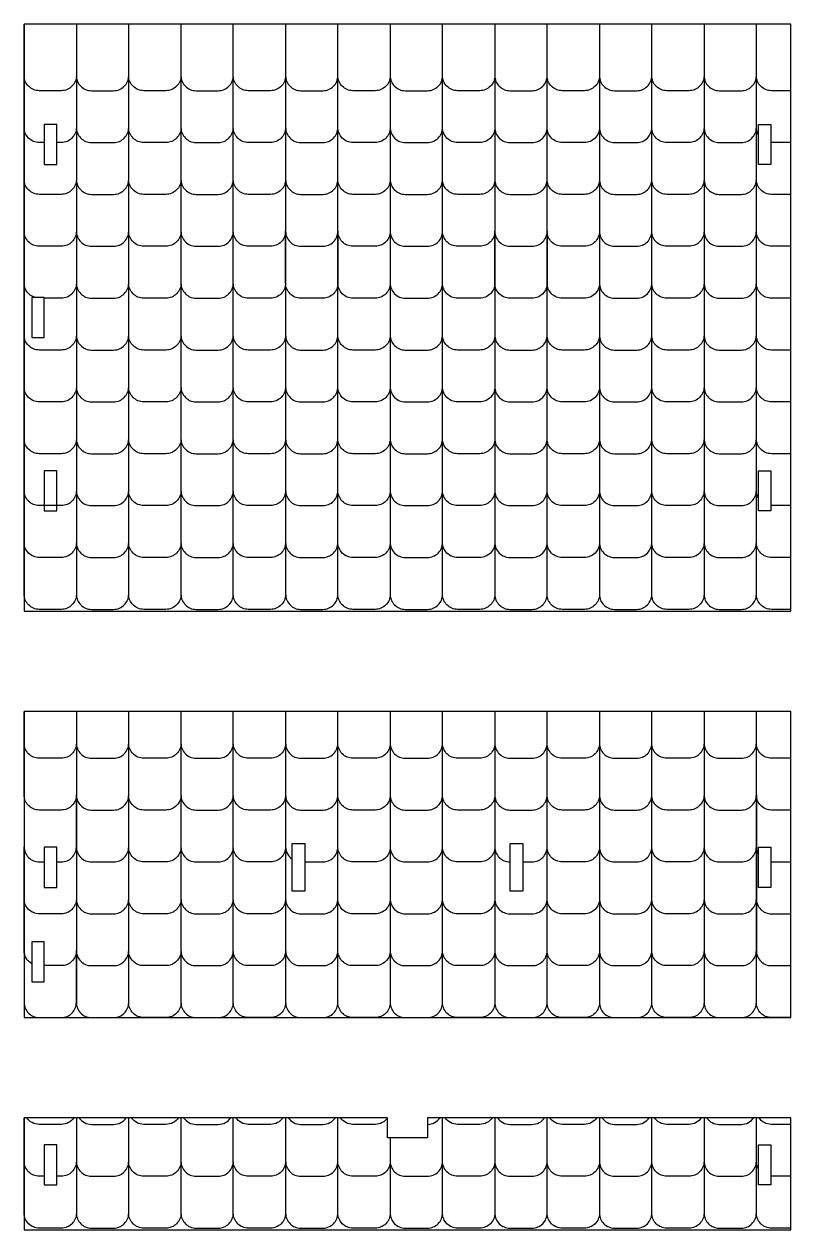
# Model space of a CAD drawing. Extents: x -1687 to 2955, y 205 to 4115.
# Drawn here: x 1384 to 2118, y 2958 to 4113 of the extents above; entities that cross this region are included whole.
import ezdxf

# ---------------------------------------------------------------- set-up
doc = ezdxf.new("R2010")
doc.units = 0
doc.header["$MEASUREMENT"] = 0
doc.layers.add('LAYER1', color=18, linetype='CONTINUOUS')

msp = doc.modelspace()

# ---------------------------------------------------------------- linework, layer by layer
at = {"layer": 'LAYER1'}
for points in [[(1433.6, 4113.1), (1433.6, 4063.7, -0.414214), (1419.2, 4049.3), (1398, 4049.3, -0.414214), (1383.6, 4063.7), (1383.6, 4113.1)], [(1433.6, 4113.1), (1433.6, 4063.7, 0.414214), (1448, 4049.3), (1469.3, 4049.3, 0.414214), (1483.7, 4063.7), (1483.7, 4113.1)], [(1533.8, 4113.1), (1533.8, 4063.7, -0.414214), (1519.4, 4049.3), (1498.1, 4049.3, -0.414214), (1483.7, 4063.7), (1483.7, 4113.1)], [(1533.8, 4113.1), (1533.8, 4063.7, 0.414214), (1548.2, 4049.3), (1569.5, 4049.3, 0.414214), (1583.9, 4063.7), (1583.9, 4113.1)], [(1634, 4113.1), (1634, 4063.7, -0.414214), (1619.6, 4049.3), (1598.3, 4049.3, -0.414214), (1583.9, 4063.7), (1583.9, 4113.1)], [(1634, 4113.1), (1634, 4063.7, 0.414214), (1648.4, 4049.3), (1669.7, 4049.3, 0.414214), (1684.1, 4063.7), (1684.1, 4113.1)], [(1734.2, 4113.1), (1734.2, 4063.7, -0.414214), (1719.8, 4049.3), (1698.5, 4049.3, -0.414214), (1684.1, 4063.7), (1684.1, 4113.1)], [(1734.2, 4113.1), (1734.2, 4063.7, 0.414214), (1748.6, 4049.3), (1769.9, 4049.3, 0.414214), (1784.3, 4063.7), (1784.3, 4113.1)], [(1834.4, 4113.1), (1834.4, 4063.7, -0.414214), (1820, 4049.3), (1798.7, 4049.3, -0.414214), (1784.3, 4063.7), (1784.3, 4113.1)], [(1834.4, 4113.1), (1834.4, 4063.7, 0.414214), (1848.8, 4049.3), (1870.1, 4049.3, 0.414214), (1884.5, 4063.7), (1884.5, 4113.1)], [(1934.6, 4113.1), (1934.6, 4063.7, -0.414214), (1920.2, 4049.3), (1898.9, 4049.3, -0.414214), (1884.5, 4063.7), (1884.5, 4113.1)], [(1934.6, 4113.1), (1934.6, 4063.7, 0.414214), (1949, 4049.3), (1970.3, 4049.3, 0.414214), (1984.7, 4063.7), (1984.7, 4113.1)], [(2034.8, 4113.1), (2034.8, 4063.7, -0.414214), (2020.4, 4049.3), (1999.1, 4049.3, -0.414214), (1984.7, 4063.7), (1984.7, 4113.1)], [(2034.8, 4113.1), (2034.8, 4063.7, 0.414214), (2049.2, 4049.3), (2070.5, 4049.3, 0.414214), (2084.9, 4063.7), (2084.9, 4113.1)], [(2118, 4049.3), (2099.3, 4049.3, -0.414214), (2084.9, 4063.7), (2084.9, 4113.1)], [(1402.8, 3999.7), (1398, 3999.7, -0.414214), (1383.6, 4014.1), (1383.6, 4063.7)], [(1433.6, 4063.7), (1433.6, 4014.1, -0.414214), (1419.2, 3999.7), (1414.8, 3999.7)], [(1433.6, 4063.7), (1433.6, 4014.1, 0.414214), (1448, 3999.7), (1469.3, 3999.7, 0.414214), (1483.7, 4014.1), (1483.7, 4063.7)], [(1533.8, 4063.7), (1533.8, 4014.1, -0.414214), (1519.4, 3999.7), (1498.1, 3999.7, -0.414214), (1483.7, 4014.1), (1483.7, 4063.7)], [(1533.8, 4063.7), (1533.8, 4014.1, 0.414214), (1548.2, 3999.7), (1569.5, 3999.7, 0.414214), (1583.9, 4014.1), (1583.9, 4063.7)], [(1634, 4063.7), (1634, 4014.1, -0.414214), (1619.6, 3999.7), (1598.3, 3999.7, -0.414214), (1583.9, 4014.1), (1583.9, 4063.7)], [(1634, 4063.7), (1634, 4014.1, 0.414214), (1648.4, 3999.7), (1669.7, 3999.7, 0.414214), (1684.1, 4014.1), (1684.1, 4063.7)], [(1734.2, 4063.7), (1734.2, 4014.1, -0.414214), (1719.8, 3999.7), (1698.5, 3999.7, -0.414214), (1684.1, 4014.1), (1684.1, 4063.7)], [(1734.2, 4063.7), (1734.2, 4014.1, 0.414214), (1748.6, 3999.7), (1769.9, 3999.7, 0.414214), (1784.3, 4014.1), (1784.3, 4063.7)], [(1834.4, 4063.7), (1834.4, 4014.1, -0.414214), (1820, 3999.7), (1798.7, 3999.7, -0.414214), (1784.3, 4014.1), (1784.3, 4063.7)], [(1834.4, 4063.7), (1834.4, 4014.1, 0.414214), (1848.8, 3999.7), (1870.1, 3999.7, 0.414214), (1884.5, 4014.1), (1884.5, 4063.7)], [(1934.6, 4063.7), (1934.6, 4014.1, -0.414214), (1920.2, 3999.7), (1898.9, 3999.7, -0.414214), (1884.5, 4014.1), (1884.5, 4063.7)], [(1934.6, 4063.7), (1934.6, 4014.1, 0.414214), (1949, 3999.7), (1970.3, 3999.7, 0.414214), (1984.7, 4014.1), (1984.7, 4063.7)], [(2034.8, 4063.7), (2034.8, 4014.1, -0.414214), (2020.4, 3999.7), (1999.1, 3999.7, -0.414214), (1984.7, 4014.1), (1984.7, 4063.7)], [(2034.8, 4063.7), (2034.8, 4014.1, 0.414214), (2049.2, 3999.7), (2070.5, 3999.7, 0.414214), (2084.9, 4014.1), (2084.9, 4063.7)], [(2086.8, 4007, -0.129526), (2084.9, 4014.1), (2084.9, 4063.7)], [(1433.6, 4014.1), (1433.6, 3964.4, -0.414214), (1419.2, 3950), (1398, 3950, -0.414214), (1383.6, 3964.4), (1383.6, 4014.1)], [(1433.6, 4014.1), (1433.6, 3964.4, 0.414214), (1448, 3950), (1469.3, 3950, 0.414214), (1483.7, 3964.4), (1483.7, 4014.1)], [(1533.8, 4014.1), (1533.8, 3964.4, -0.414214), (1519.4, 3950), (1498.1, 3950, -0.414214), (1483.7, 3964.4), (1483.7, 4014.1)], [(1533.8, 4014.1), (1533.8, 3964.4, 0.414214), (1548.2, 3950), (1569.5, 3950, 0.414214), (1583.9, 3964.4), (1583.9, 4014.1)], [(1634, 4014.1), (1634, 3964.4, -0.414214), (1619.6, 3950), (1598.3, 3950, -0.414214), (1583.9, 3964.4), (1583.9, 4014.1)], [(1634, 4014.1), (1634, 3964.4, 0.414214), (1648.4, 3950), (1669.7, 3950, 0.414214), (1684.1, 3964.4), (1684.1, 4014.1)], [(1734.2, 4014.1), (1734.2, 3964.4, -0.414214), (1719.8, 3950), (1698.5, 3950, -0.414214), (1684.1, 3964.4), (1684.1, 4014.1)], [(1734.2, 4014.1), (1734.2, 3964.4, 0.414214), (1748.6, 3950), (1769.9, 3950, 0.414214), (1784.3, 3964.4), (1784.3, 4014.1)], [(1834.4, 4014.1), (1834.4, 3964.4, -0.414214), (1820, 3950), (1798.7, 3950, -0.414214), (1784.3, 3964.4), (1784.3, 4014.1)], [(1834.4, 4014.1), (1834.4, 3964.4, 0.414214), (1848.8, 3950), (1870.1, 3950, 0.414214), (1884.5, 3964.4), (1884.5, 4014.1)], [(1934.6, 4014.1), (1934.6, 3964.4, -0.414214), (1920.2, 3950), (1898.9, 3950, -0.414214), (1884.5, 3964.4), (1884.5, 4014.1)], [(1934.6, 4014.1), (1934.6, 3964.4, 0.414214), (1949, 3950), (1970.3, 3950, 0.414214), (1984.7, 3964.4), (1984.7, 4014.1)], [(2034.8, 4014.1), (2034.8, 3964.4, -0.414214), (2020.4, 3950), (1999.1, 3950, -0.414214), (1984.7, 3964.4), (1984.7, 4014.1)], [(2034.8, 4014.1), (2034.8, 3964.4, 0.414214), (2049.2, 3950), (2070.5, 3950, 0.414214), (2084.9, 3964.4), (2084.9, 4014.1)], [(2118, 3950), (2099.3, 3950, -0.414214), (2084.9, 3964.4), (2084.9, 4014.1)], [(2118, 3999.7), (2099.3, 3999.7, -0.009213), (2098.8, 3999.7)], [(1433.6, 3964.4), (1433.6, 3914.7, -0.414214), (1419.2, 3900.3), (1398, 3900.3, -0.414214), (1383.6, 3914.7), (1383.6, 3964.4)], [(1433.6, 3964.4), (1433.6, 3914.7, 0.414214), (1448, 3900.3), (1469.3, 3900.3, 0.414214), (1483.7, 3914.7), (1483.7, 3964.4)], [(1533.8, 3964.4), (1533.8, 3914.7, -0.414214), (1519.4, 3900.3), (1498.1, 3900.3, -0.414214), (1483.7, 3914.7), (1483.7, 3964.4)], [(1533.8, 3964.4), (1533.8, 3914.7, 0.414214), (1548.2, 3900.3), (1569.5, 3900.3, 0.414214), (1583.9, 3914.7), (1583.9, 3964.4)], [(1634, 3964.4), (1634, 3914.7, -0.414214), (1619.6, 3900.3), (1598.3, 3900.3, -0.414214), (1583.9, 3914.7), (1583.9, 3964.4)], [(1634, 3964.4), (1634, 3914.7, 0.414214), (1648.4, 3900.3), (1669.7, 3900.3, 0.414214), (1684.1, 3914.7), (1684.1, 3964.4)], [(1734.2, 3964.4), (1734.2, 3914.7, -0.414214), (1719.8, 3900.3), (1698.5, 3900.3, -0.414214), (1684.1, 3914.7), (1684.1, 3964.4)], [(1734.2, 3964.4), (1734.2, 3914.7, 0.414214), (1748.6, 3900.3), (1769.9, 3900.3, 0.414214), (1784.3, 3914.7), (1784.3, 3964.4)], [(1834.4, 3964.4), (1834.4, 3914.7, -0.414214), (1820, 3900.3), (1798.7, 3900.3, -0.414214), (1784.3, 3914.7), (1784.3, 3964.4)], [(1834.4, 3964.4), (1834.4, 3914.7, 0.414214), (1848.8, 3900.3), (1870.1, 3900.3, 0.414214), (1884.5, 3914.7), (1884.5, 3964.4)], [(1934.6, 3964.4), (1934.6, 3914.7, -0.414214), (1920.2, 3900.3), (1898.9, 3900.3, -0.414214), (1884.5, 3914.7), (1884.5, 3964.4)], [(1934.6, 3964.4), (1934.6, 3914.7, 0.414214), (1949, 3900.3), (1970.3, 3900.3, 0.414214), (1984.7, 3914.7), (1984.7, 3964.4)], [(2034.8, 3964.4), (2034.8, 3914.7, -0.414214), (2020.4, 3900.3), (1999.1, 3900.3, -0.414214), (1984.7, 3914.7), (1984.7, 3964.4)], [(2034.8, 3964.4), (2034.8, 3914.7, 0.414214), (2049.2, 3900.3), (2070.5, 3900.3, 0.414214), (2084.9, 3914.7), (2084.9, 3964.4)], [(2118, 3900.3), (2099.3, 3900.3, -0.414214), (2084.9, 3914.7), (2084.9, 3964.4)], [(1394, 3851.2, -0.335351), (1383.6, 3865), (1383.6, 3914.7)], [(1433.6, 3914.7), (1433.6, 3865, -0.414214), (1419.2, 3850.6), (1402.8, 3850.6)], [(1433.6, 3914.7), (1433.6, 3865, 0.414214), (1448, 3850.6), (1469.3, 3850.6, 0.414214), (1483.7, 3865), (1483.7, 3914.7)], [(1533.8, 3914.7), (1533.8, 3865, -0.414214), (1519.4, 3850.6), (1498.1, 3850.6, -0.414214), (1483.7, 3865), (1483.7, 3914.7)], [(1533.8, 3914.7), (1533.8, 3865, 0.414214), (1548.2, 3850.6), (1569.5, 3850.6, 0.414214), (1583.9, 3865), (1583.9, 3914.7)], [(1634, 3914.7), (1634, 3865, -0.414214), (1619.6, 3850.6), (1598.3, 3850.6, -0.414214), (1583.9, 3865), (1583.9, 3914.7)], [(1684.1, 3914.7), (1684.1, 3865, -0.414214), (1669.7, 3850.6), (1648.4, 3850.6, -0.414214), (1634, 3865), (1634, 3914.7)], [(1734.2, 3914.7), (1734.2, 3865, -0.414214), (1719.8, 3850.6), (1698.5, 3850.6, -0.414214), (1684.1, 3865), (1684.1, 3914.7)], [(1734.2, 3914.7), (1734.2, 3865, 0.414214), (1748.6, 3850.6), (1769.9, 3850.6, 0.414214), (1784.3, 3865), (1784.3, 3914.7)], [(1834.4, 3914.7), (1834.4, 3865, -0.414214), (1820, 3850.6), (1798.7, 3850.6, -0.414214), (1784.3, 3865), (1784.3, 3914.7)], [(1884.5, 3914.7), (1884.5, 3865, -0.414214), (1870.1, 3850.6), (1848.8, 3850.6, -0.414214), (1834.4, 3865), (1834.4, 3914.7)], [(1934.6, 3914.7), (1934.6, 3865, -0.414214), (1920.2, 3850.6), (1898.9, 3850.6, -0.414214), (1884.5, 3865), (1884.5, 3914.7)], [(1934.6, 3914.7), (1934.6, 3865, 0.414214), (1949, 3850.6), (1970.3, 3850.6, 0.414214), (1984.7, 3865), (1984.7, 3914.7)], [(2034.8, 3914.7), (2034.8, 3865, -0.414214), (2020.4, 3850.6), (1999.1, 3850.6, -0.414214), (1984.7, 3865), (1984.7, 3914.7)], [(2034.8, 3914.7), (2034.8, 3865, 0.414214), (2049.2, 3850.6), (2070.5, 3850.6, 0.414214), (2084.9, 3865), (2084.9, 3914.7)], [(2118, 3850.6), (2099.3, 3850.6, -0.414214), (2084.9, 3865), (2084.9, 3914.7)], [(1433.6, 3865), (1433.6, 3815.3, -0.414214), (1419.2, 3800.9), (1398, 3800.9, -0.414214), (1383.6, 3815.3), (1383.6, 3865)], [(1433.6, 3865), (1433.6, 3815.3, 0.414214), (1448, 3800.9), (1469.3, 3800.9, 0.414214), (1483.7, 3815.3), (1483.7, 3865)], [(1533.8, 3865), (1533.8, 3815.3, -0.414214), (1519.4, 3800.9), (1498.1, 3800.9, -0.414214), (1483.7, 3815.3), (1483.7, 3865)], [(1533.8, 3865), (1533.8, 3815.3, 0.414214), (1548.2, 3800.9), (1569.5, 3800.9, 0.414214), (1583.9, 3815.3), (1583.9, 3865)], [(1634, 3865), (1634, 3815.3, -0.414214), (1619.6, 3800.9), (1598.3, 3800.9, -0.414214), (1583.9, 3815.3), (1583.9, 3865)], [(1634, 3865), (1634, 3815.3, 0.414214), (1648.4, 3800.9), (1669.7, 3800.9, 0.414214), (1684.1, 3815.3), (1684.1, 3865)], [(1734.2, 3865), (1734.2, 3815.3, -0.414214), (1719.8, 3800.9), (1698.5, 3800.9, -0.414214), (1684.1, 3815.3), (1684.1, 3865)], [(1734.2, 3865), (1734.2, 3815.3, 0.414214), (1748.6, 3800.9), (1769.9, 3800.9, 0.414214), (1784.3, 3815.3), (1784.3, 3865)], [(1834.4, 3865), (1834.4, 3815.3, -0.414214), (1820, 3800.9), (1798.7, 3800.9, -0.414214), (1784.3, 3815.3), (1784.3, 3865)], [(1834.4, 3865), (1834.4, 3815.3, 0.414214), (1848.8, 3800.9), (1870.1, 3800.9, 0.414214), (1884.5, 3815.3), (1884.5, 3865)], [(1934.6, 3865), (1934.6, 3815.3, -0.414214), (1920.2, 3800.9), (1898.9, 3800.9, -0.414214), (1884.5, 3815.3), (1884.5, 3865)], [(1934.6, 3865), (1934.6, 3815.3, 0.414214), (1949, 3800.9), (1970.3, 3800.9, 0.414214), (1984.7, 3815.3), (1984.7, 3865)], [(2034.8, 3865), (2034.8, 3815.3, -0.414214), (2020.4, 3800.9), (1999.1, 3800.9, -0.414214), (1984.7, 3815.3), (1984.7, 3865)], [(2034.8, 3865), (2034.8, 3815.3, 0.414214), (2049.2, 3800.9), (2070.5, 3800.9, 0.414214), (2084.9, 3815.3), (2084.9, 3865)], [(2118, 3800.9), (2099.3, 3800.9, -0.414214), (2084.9, 3815.3), (2084.9, 3865)], [(1433.6, 3815.3), (1433.6, 3765.7, -0.414214), (1419.2, 3751.3), (1398, 3751.3, -0.414214), (1383.6, 3765.7), (1383.6, 3815.3)], [(1433.6, 3815.3), (1433.6, 3765.7, 0.414214), (1448, 3751.3), (1469.3, 3751.3, 0.414214), (1483.7, 3765.7), (1483.7, 3815.3)], [(1533.8, 3815.3), (1533.8, 3765.7, -0.414214), (1519.4, 3751.3), (1498.1, 3751.3, -0.414214), (1483.7, 3765.7), (1483.7, 3815.3)], [(1533.8, 3815.3), (1533.8, 3765.7, 0.414214), (1548.2, 3751.3), (1569.5, 3751.3, 0.414214), (1583.9, 3765.7), (1583.9, 3815.3)], [(1634, 3815.3), (1634, 3765.7, -0.414214), (1619.6, 3751.3), (1598.3, 3751.3, -0.414214), (1583.9, 3765.7), (1583.9, 3815.3)], [(1634, 3815.3), (1634, 3765.7, 0.414214), (1648.4, 3751.3), (1669.7, 3751.3, 0.414214), (1684.1, 3765.7), (1684.1, 3815.3)], [(1734.2, 3815.3), (1734.2, 3765.7, -0.414214), (1719.8, 3751.3), (1698.5, 3751.3, -0.414214), (1684.1, 3765.7), (1684.1, 3815.3)], [(1734.2, 3815.3), (1734.2, 3765.7, 0.414214), (1748.6, 3751.3), (1769.9, 3751.3, 0.414214), (1784.3, 3765.7), (1784.3, 3815.3)], [(1834.4, 3815.3), (1834.4, 3765.7, -0.414214), (1820, 3751.3), (1798.7, 3751.3, -0.414214), (1784.3, 3765.7), (1784.3, 3815.3)], [(1834.4, 3815.3), (1834.4, 3765.7, 0.414214), (1848.8, 3751.3), (1870.1, 3751.3, 0.414214), (1884.5, 3765.7), (1884.5, 3815.3)], [(1934.6, 3815.3), (1934.6, 3765.7, -0.414214), (1920.2, 3751.3), (1898.9, 3751.3, -0.414214), (1884.5, 3765.7), (1884.5, 3815.3)], [(1934.6, 3815.3), (1934.6, 3765.7, 0.414214), (1949, 3751.3), (1970.3, 3751.3, 0.414214), (1984.7, 3765.7), (1984.7, 3815.3)], [(2034.8, 3815.3), (2034.8, 3765.7, -0.414214), (2020.4, 3751.3), (1999.1, 3751.3, -0.414214), (1984.7, 3765.7), (1984.7, 3815.3)], [(2034.8, 3815.3), (2034.8, 3765.7, 0.414214), (2049.2, 3751.3), (2070.5, 3751.3, 0.414214), (2084.9, 3765.7), (2084.9, 3815.3)], [(2118, 3751.3), (2099.3, 3751.3, -0.414214), (2084.9, 3765.7), (2084.9, 3815.3)], [(1433.6, 3765.7), (1433.6, 3716, -0.414214), (1419.2, 3701.6), (1398, 3701.6, -0.414214), (1383.6, 3716), (1383.6, 3765.7)], [(1433.6, 3765.7), (1433.6, 3716, 0.414214), (1448, 3701.6), (1469.3, 3701.6, 0.414214), (1483.7, 3716), (1483.7, 3765.7)], [(1533.8, 3765.7), (1533.8, 3716, -0.414214), (1519.4, 3701.6), (1498.1, 3701.6, -0.414214), (1483.7, 3716), (1483.7, 3765.7)], [(1533.8, 3765.7), (1533.8, 3716, 0.414214), (1548.2, 3701.6), (1569.5, 3701.6, 0.414214), (1583.9, 3716), (1583.9, 3765.7)], [(1634, 3765.7), (1634, 3716, -0.414214), (1619.6, 3701.6), (1598.3, 3701.6, -0.414214), (1583.9, 3716), (1583.9, 3765.7)], [(1634, 3765.7), (1634, 3716, 0.414214), (1648.4, 3701.6), (1669.7, 3701.6, 0.414214), (1684.1, 3716), (1684.1, 3765.7)], [(1734.2, 3765.7), (1734.2, 3716, -0.414214), (1719.8, 3701.6), (1698.5, 3701.6, -0.414214), (1684.1, 3716), (1684.1, 3765.7)], [(1734.2, 3765.7), (1734.2, 3716, 0.414214), (1748.6, 3701.6), (1769.9, 3701.6, 0.414214), (1784.3, 3716), (1784.3, 3765.7)], [(1834.4, 3765.7), (1834.4, 3716, -0.414214), (1820, 3701.6), (1798.7, 3701.6, -0.414214), (1784.3, 3716), (1784.3, 3765.7)], [(1834.4, 3765.7), (1834.4, 3716, 0.414214), (1848.8, 3701.6), (1870.1, 3701.6, 0.414214), (1884.5, 3716), (1884.5, 3765.7)], [(1934.6, 3765.7), (1934.6, 3716, -0.414214), (1920.2, 3701.6), (1898.9, 3701.6, -0.414214), (1884.5, 3716), (1884.5, 3765.7)], [(1934.6, 3765.7), (1934.6, 3716, 0.414214), (1949, 3701.6), (1970.3, 3701.6, 0.414214), (1984.7, 3716), (1984.7, 3765.7)], [(2034.8, 3765.7), (2034.8, 3716, -0.414214), (2020.4, 3701.6), (1999.1, 3701.6, -0.414214), (1984.7, 3716), (1984.7, 3765.7)], [(2034.8, 3765.7), (2034.8, 3716, 0.414214), (2049.2, 3701.6), (2070.5, 3701.6, 0.414214), (2084.9, 3716), (2084.9, 3765.7)], [(2118, 3701.6), (2099.3, 3701.6, -0.414214), (2084.9, 3716), (2084.9, 3765.7)], [(1433.6, 3716), (1433.6, 3666.3, -0.414214), (1419.2, 3651.9), (1398, 3651.9, -0.414214), (1383.6, 3666.3), (1383.6, 3716)], [(1433.6, 3716), (1433.6, 3666.3, 0.414214), (1448, 3651.9), (1469.3, 3651.9, 0.414214), (1483.7, 3666.3), (1483.7, 3716)], [(1533.8, 3716), (1533.8, 3666.3, -0.414214), (1519.4, 3651.9), (1498.1, 3651.9, -0.414214), (1483.7, 3666.3), (1483.7, 3716)], [(1533.8, 3716), (1533.8, 3666.3, 0.414214), (1548.2, 3651.9), (1569.5, 3651.9, 0.414214), (1583.9, 3666.3), (1583.9, 3716)], [(1634, 3716), (1634, 3666.3, -0.414214), (1619.6, 3651.9), (1598.3, 3651.9, -0.414214), (1583.9, 3666.3), (1583.9, 3716)], [(1634, 3716), (1634, 3666.3, 0.414214), (1648.4, 3651.9), (1669.7, 3651.9, 0.414214), (1684.1, 3666.3), (1684.1, 3716)], [(1734.2, 3716), (1734.2, 3666.3, -0.414214), (1719.8, 3651.9), (1698.5, 3651.9, -0.414214), (1684.1, 3666.3), (1684.1, 3716)], [(1734.2, 3716), (1734.2, 3666.3, 0.414214), (1748.6, 3651.9), (1769.9, 3651.9, 0.414214), (1784.3, 3666.3), (1784.3, 3716)], [(1834.4, 3716), (1834.4, 3666.3, -0.414214), (1820, 3651.9), (1798.7, 3651.9, -0.414214), (1784.3, 3666.3), (1784.3, 3716)], [(1834.4, 3716), (1834.4, 3666.3, 0.414214), (1848.8, 3651.9), (1870.1, 3651.9, 0.414214), (1884.5, 3666.3), (1884.5, 3716)], [(1934.6, 3716), (1934.6, 3666.3, -0.414214), (1920.2, 3651.9), (1898.9, 3651.9, -0.414214), (1884.5, 3666.3), (1884.5, 3716)], [(1934.6, 3716), (1934.6, 3666.3, 0.414214), (1949, 3651.9), (1970.3, 3651.9, 0.414214), (1984.7, 3666.3), (1984.7, 3716)], [(2034.8, 3716), (2034.8, 3666.3, -0.414214), (2020.4, 3651.9), (1999.1, 3651.9, -0.414214), (1984.7, 3666.3), (1984.7, 3716)], [(2034.8, 3716), (2034.8, 3666.3, 0.414214), (2049.2, 3651.9), (2070.5, 3651.9, 0.414214), (2084.9, 3666.3), (2084.9, 3716)], [(2086.8, 3659.2, -0.129526), (2084.9, 3666.3), (2084.9, 3716)], [(1433.6, 3666.3), (1433.6, 3616.6, -0.414214), (1419.2, 3602.2), (1398, 3602.2, -0.414214), (1383.6, 3616.6), (1383.6, 3666.3)], [(1433.6, 3666.3), (1433.6, 3616.6, 0.414214), (1448, 3602.2), (1469.3, 3602.2, 0.414214), (1483.7, 3616.6), (1483.7, 3666.3)], [(1533.8, 3666.3), (1533.8, 3616.6, -0.414214), (1519.4, 3602.2), (1498.1, 3602.2, -0.414214), (1483.7, 3616.6), (1483.7, 3666.3)], [(1533.8, 3666.3), (1533.8, 3616.6, 0.414214), (1548.2, 3602.2), (1569.5, 3602.2, 0.414214), (1583.9, 3616.6), (1583.9, 3666.3)], [(1634, 3666.3), (1634, 3616.6, -0.414214), (1619.6, 3602.2), (1598.3, 3602.2, -0.414214), (1583.9, 3616.6), (1583.9, 3666.3)], [(1634, 3666.3), (1634, 3616.6, 0.414214), (1648.4, 3602.2), (1669.7, 3602.2, 0.414214), (1684.1, 3616.6), (1684.1, 3666.3)], [(1734.2, 3666.3), (1734.2, 3616.6, -0.414214), (1719.8, 3602.2), (1698.5, 3602.2, -0.414214), (1684.1, 3616.6), (1684.1, 3666.3)], [(1734.2, 3666.3), (1734.2, 3616.6, 0.414214), (1748.6, 3602.2), (1769.9, 3602.2, 0.414214), (1784.3, 3616.6), (1784.3, 3666.3)], [(1834.4, 3666.3), (1834.4, 3616.6, -0.414214), (1820, 3602.2), (1798.7, 3602.2, -0.414214), (1784.3, 3616.6), (1784.3, 3666.3)], [(1834.4, 3666.3), (1834.4, 3616.6, 0.414214), (1848.8, 3602.2), (1870.1, 3602.2, 0.414214), (1884.5, 3616.6), (1884.5, 3666.3)], [(1934.6, 3666.3), (1934.6, 3616.6, -0.414214), (1920.2, 3602.2), (1898.9, 3602.2, -0.414214), (1884.5, 3616.6), (1884.5, 3666.3)], [(1934.6, 3666.3), (1934.6, 3616.6, 0.414214), (1949, 3602.2), (1970.3, 3602.2, 0.414214), (1984.7, 3616.6), (1984.7, 3666.3)], [(2034.8, 3666.3), (2034.8, 3616.6, -0.414214), (2020.4, 3602.2), (1999.1, 3602.2, -0.414214), (1984.7, 3616.6), (1984.7, 3666.3)], [(2034.8, 3666.3), (2034.8, 3616.6, 0.414214), (2049.2, 3602.2), (2070.5, 3602.2, 0.414214), (2084.9, 3616.6), (2084.9, 3666.3)], [(2118, 3602.2), (2099.3, 3602.2, -0.414214), (2084.9, 3616.6), (2084.9, 3666.3)], [(2118, 3651.9), (2099.3, 3651.9, -0.009213), (2098.8, 3651.9)], [(1433.6, 3616.6), (1433.6, 3566.9, -0.414214), (1419.2, 3552.5), (1398, 3552.5, -0.414214), (1383.6, 3566.9), (1383.6, 3616.6)], [(1433.6, 3616.6), (1433.6, 3566.9, 0.414214), (1448, 3552.5), (1469.3, 3552.5, 0.414214), (1483.7, 3566.9), (1483.7, 3616.6)], [(1533.8, 3616.6), (1533.8, 3566.9, -0.414214), (1519.4, 3552.5), (1498.1, 3552.5, -0.414214), (1483.7, 3566.9), (1483.7, 3616.6)], [(1533.8, 3616.6), (1533.8, 3566.9, 0.414214), (1548.2, 3552.5), (1569.5, 3552.5, 0.414214), (1583.9, 3566.9), (1583.9, 3616.6)], [(1634, 3616.6), (1634, 3566.9, -0.414214), (1619.6, 3552.5), (1598.3, 3552.5, -0.414214), (1583.9, 3566.9), (1583.9, 3616.6)], [(1634, 3616.6), (1634, 3566.9, 0.414214), (1648.4, 3552.5), (1669.7, 3552.5, 0.414214), (1684.1, 3566.9), (1684.1, 3616.6)], [(1734.2, 3616.6), (1734.2, 3566.9, -0.414214), (1719.8, 3552.5), (1698.5, 3552.5, -0.414214), (1684.1, 3566.9), (1684.1, 3616.6)], [(1734.2, 3616.6), (1734.2, 3566.9, 0.414214), (1748.6, 3552.5), (1769.9, 3552.5, 0.414214), (1784.3, 3566.9), (1784.3, 3616.6)], [(1834.4, 3616.6), (1834.4, 3566.9, -0.414214), (1820, 3552.5), (1798.7, 3552.5, -0.414214), (1784.3, 3566.9), (1784.3, 3616.6)], [(1834.4, 3616.6), (1834.4, 3566.9, 0.414214), (1848.8, 3552.5), (1870.1, 3552.5, 0.414214), (1884.5, 3566.9), (1884.5, 3616.6)], [(1934.6, 3616.6), (1934.6, 3566.9, -0.414214), (1920.2, 3552.5), (1898.9, 3552.5, -0.414214), (1884.5, 3566.9), (1884.5, 3616.6)], [(1934.6, 3616.6), (1934.6, 3566.9, 0.414214), (1949, 3552.5), (1970.3, 3552.5, 0.414214), (1984.7, 3566.9), (1984.7, 3616.6)], [(2034.8, 3616.6), (2034.8, 3566.9, -0.414214), (2020.4, 3552.5), (1999.1, 3552.5, -0.414214), (1984.7, 3566.9), (1984.7, 3616.6)], [(2034.8, 3616.6), (2034.8, 3566.9, 0.414214), (2049.2, 3552.5), (2070.5, 3552.5, 0.414214), (2084.9, 3566.9), (2084.9, 3616.6)], [(2118, 3552.5), (2099.3, 3552.5, -0.414214), (2084.9, 3566.9), (2084.9, 3616.6)], [(1433.6, 3454.8), (1433.6, 3424.3, -0.414214), (1419.2, 3409.9), (1398, 3409.9, -0.414214), (1383.6, 3424.3), (1383.6, 3454.8)], [(1433.6, 3454.8), (1433.6, 3424.3, 0.414214), (1448, 3409.9), (1469.3, 3409.9, 0.414214), (1483.7, 3424.3), (1483.7, 3454.8)], [(1533.8, 3454.8), (1533.8, 3424.3, -0.414214), (1519.4, 3409.9), (1498.1, 3409.9, -0.414214), (1483.7, 3424.3), (1483.7, 3454.8)], [(1533.8, 3454.8), (1533.8, 3424.3, 0.414214), (1548.2, 3409.9), (1569.5, 3409.9, 0.414214), (1583.9, 3424.3), (1583.9, 3454.8)], [(1634, 3454.8), (1634, 3424.3, -0.414214), (1619.6, 3409.9), (1598.3, 3409.9, -0.414214), (1583.9, 3424.3), (1583.9, 3454.8)], [(1634, 3454.8), (1634, 3424.3, 0.414214), (1648.4, 3409.9), (1669.7, 3409.9, 0.414214), (1684.1, 3424.3), (1684.1, 3454.8)], [(1734.2, 3454.8), (1734.2, 3424.3, -0.414214), (1719.8, 3409.9), (1698.5, 3409.9, -0.414214), (1684.1, 3424.3), (1684.1, 3454.8)], [(1734.2, 3454.8), (1734.2, 3424.3, 0.414214), (1748.6, 3409.9), (1769.9, 3409.9, 0.414214), (1784.3, 3424.3), (1784.3, 3454.8)], [(1834.4, 3454.8), (1834.4, 3424.3, -0.414214), (1820, 3409.9), (1798.7, 3409.9, -0.414214), (1784.3, 3424.3), (1784.3, 3454.8)], [(1834.4, 3454.8), (1834.4, 3424.3, 0.414214), (1848.8, 3409.9), (1870.1, 3409.9, 0.414214), (1884.5, 3424.3), (1884.5, 3454.8)], [(1934.6, 3454.8), (1934.6, 3424.3, -0.414214), (1920.2, 3409.9), (1898.9, 3409.9, -0.414214), (1884.5, 3424.3), (1884.5, 3454.8)], [(1934.6, 3454.8), (1934.6, 3424.3, 0.414214), (1949, 3409.9), (1970.3, 3409.9, 0.414214), (1984.7, 3424.3), (1984.7, 3454.8)], [(2034.8, 3454.8), (2034.8, 3424.3, -0.414214), (2020.4, 3409.9), (1999.1, 3409.9, -0.414214), (1984.7, 3424.3), (1984.7, 3454.8)], [(2034.8, 3454.8), (2034.8, 3424.3, 0.414214), (2049.2, 3409.9), (2070.5, 3409.9, 0.414214), (2084.9, 3424.3), (2084.9, 3454.8)], [(2118, 3409.9), (2099.3, 3409.9, -0.414214), (2084.9, 3424.3), (2084.9, 3454.8)], [(1433.6, 3424), (1433.6, 3374.7, -0.414214), (1419.2, 3360.3), (1398, 3360.3, -0.414214), (1383.6, 3374.7), (1383.6, 3424)], [(1433.6, 3424), (1433.6, 3374.7, 0.414214), (1448, 3360.3), (1469.3, 3360.3, 0.414214), (1483.7, 3374.7), (1483.7, 3424)], [(1533.8, 3424), (1533.8, 3374.7, -0.414214), (1519.4, 3360.3), (1498.1, 3360.3, -0.414214), (1483.7, 3374.7), (1483.7, 3424)], [(1533.8, 3424), (1533.8, 3374.7, 0.414214), (1548.2, 3360.3), (1569.5, 3360.3, 0.414214), (1583.9, 3374.7), (1583.9, 3424)], [(1634, 3424), (1634, 3374.7, -0.414214), (1619.6, 3360.3), (1598.3, 3360.3, -0.414214), (1583.9, 3374.7), (1583.9, 3424)], [(1634, 3424), (1634, 3374.7, 0.414214), (1648.4, 3360.3), (1669.7, 3360.3, 0.414214), (1684.1, 3374.7), (1684.1, 3424)], [(1734.2, 3424), (1734.2, 3374.7, -0.414214), (1719.8, 3360.3), (1698.5, 3360.3, -0.414214), (1684.1, 3374.7), (1684.1, 3424)], [(1734.2, 3424), (1734.2, 3374.7, 0.414214), (1748.6, 3360.3), (1769.9, 3360.3, 0.414214), (1784.3, 3374.7), (1784.3, 3424)], [(1834.4, 3424), (1834.4, 3374.7, -0.414214), (1820, 3360.3), (1798.7, 3360.3, -0.414214), (1784.3, 3374.7), (1784.3, 3424)], [(1834.4, 3424), (1834.4, 3374.7, 0.414214), (1848.8, 3360.3), (1870.1, 3360.3, 0.414214), (1884.5, 3374.7), (1884.5, 3424)], [(1934.6, 3424), (1934.6, 3374.7, -0.414214), (1920.2, 3360.3), (1898.9, 3360.3, -0.414214), (1884.5, 3374.7), (1884.5, 3424)], [(1934.6, 3424), (1934.6, 3374.7, 0.414214), (1949, 3360.3), (1970.3, 3360.3, 0.414214), (1984.7, 3374.7), (1984.7, 3424)], [(2034.8, 3424), (2034.8, 3374.7, -0.414214), (2020.4, 3360.3), (1999.1, 3360.3, -0.414214), (1984.7, 3374.7), (1984.7, 3424)], [(2034.8, 3424), (2034.8, 3374.7, 0.414214), (2049.2, 3360.3), (2070.5, 3360.3, 0.414214), (2084.9, 3374.7), (2084.9, 3424)], [(2118, 3360.3), (2099.3, 3360.3, -0.414214), (2084.9, 3374.7), (2084.9, 3424)], [(1383.6, 3374.7), (1383.6, 3325, 0.414214), (1398, 3310.6), (1402.8, 3310.6)], [(1414.8, 3310.6), (1419.2, 3310.6, 0.414214), (1433.6, 3325), (1433.6, 3374.7)], [(1433.6, 3374.7), (1433.6, 3325, 0.414214), (1448, 3310.6), (1469.3, 3310.6, 0.414214), (1483.7, 3325), (1483.7, 3374.7)], [(1533.8, 3374.7), (1533.8, 3325, -0.414214), (1519.4, 3310.6), (1498.1, 3310.6, -0.414214), (1483.7, 3325), (1483.7, 3374.7)], [(1533.8, 3374.7), (1533.8, 3325, 0.414214), (1548.2, 3310.6), (1569.5, 3310.6, 0.414214), (1583.9, 3325), (1583.9, 3374.7)], [(1634, 3374.7), (1634, 3325, -0.414214), (1619.6, 3310.6), (1598.3, 3310.6, -0.414214), (1583.9, 3325), (1583.9, 3374.7)], [(1634, 3374.7), (1634, 3325, 0.24882), (1640.4, 3313.1)], [(1652.3, 3310.6), (1669.7, 3310.6, 0.414214), (1684.1, 3325), (1684.1, 3374.7)], [(1734.2, 3374.7), (1734.2, 3325, -0.414214), (1719.8, 3310.6), (1698.5, 3310.6, -0.414214), (1684.1, 3325), (1684.1, 3374.7)], [(1734.2, 3374.7), (1734.2, 3325, 0.414214), (1748.6, 3310.6), (1769.9, 3310.6, 0.414214), (1784.3, 3325), (1784.3, 3374.7)], [(1834.4, 3374.7), (1834.4, 3325, -0.414214), (1820, 3310.6), (1798.7, 3310.6, -0.414214), (1784.3, 3325), (1784.3, 3374.7)], [(1834.4, 3374.7), (1834.4, 3325, 0.414214), (1848.8, 3310.6), (1849.2, 3310.6)], [(1861.2, 3310.6), (1870.1, 3310.6, 0.414214), (1884.5, 3325), (1884.5, 3374.7)], [(1934.6, 3374.7), (1934.6, 3325, -0.414214), (1920.2, 3310.6), (1898.9, 3310.6, -0.414214), (1884.5, 3325), (1884.5, 3374.7)], [(1934.6, 3374.7), (1934.6, 3325, 0.414214), (1949, 3310.6), (1970.3, 3310.6, 0.414214), (1984.7, 3325), (1984.7, 3374.7)], [(2034.8, 3374.7), (2034.8, 3325, -0.414214), (2020.4, 3310.6), (1999.1, 3310.6, -0.414214), (1984.7, 3325), (1984.7, 3374.7)], [(2034.8, 3374.7), (2034.8, 3325, 0.414214), (2049.2, 3310.6), (2070.5, 3310.6, 0.414214), (2084.9, 3325), (2084.9, 3374.7)], [(2084.9, 3374.7), (2084.9, 3325, 0.129526), (2086.8, 3317.9)], [(1433.6, 3325), (1433.6, 3275.3, -0.414214), (1419.2, 3260.9), (1398, 3260.9, -0.414214), (1383.6, 3275.3), (1383.6, 3325)], [(1433.6, 3325), (1433.6, 3275.3, 0.414214), (1448, 3260.9), (1469.3, 3260.9, 0.414214), (1483.7, 3275.3), (1483.7, 3325)], [(1533.8, 3325), (1533.8, 3275.3, -0.414214), (1519.4, 3260.9), (1498.1, 3260.9, -0.414214), (1483.7, 3275.3), (1483.7, 3325)], [(1533.8, 3325), (1533.8, 3275.3, 0.414214), (1548.2, 3260.9), (1569.5, 3260.9, 0.414214), (1583.9, 3275.3), (1583.9, 3325)], [(1634, 3325), (1634, 3275.3, -0.414214), (1619.6, 3260.9), (1598.3, 3260.9, -0.414214), (1583.9, 3275.3), (1583.9, 3325)], [(1634, 3325), (1634, 3275.3, 0.414214), (1648.4, 3260.9), (1669.7, 3260.9, 0.414214), (1684.1, 3275.3), (1684.1, 3325)], [(1734.2, 3325), (1734.2, 3275.3, -0.414214), (1719.8, 3260.9), (1698.5, 3260.9, -0.414214), (1684.1, 3275.3), (1684.1, 3325)], [(1734.2, 3325), (1734.2, 3275.3, 0.414214), (1748.6, 3260.9), (1769.9, 3260.9, 0.414214), (1784.3, 3275.3), (1784.3, 3325)], [(1834.4, 3325), (1834.4, 3275.3, -0.414214), (1820, 3260.9), (1798.7, 3260.9, -0.414214), (1784.3, 3275.3), (1784.3, 3325)], [(1834.4, 3325), (1834.4, 3275.3, 0.414214), (1848.8, 3260.9), (1870.1, 3260.9, 0.414214), (1884.5, 3275.3), (1884.5, 3325)], [(1934.6, 3325), (1934.6, 3275.3, -0.414214), (1920.2, 3260.9), (1898.9, 3260.9, -0.414214), (1884.5, 3275.3), (1884.5, 3325)], [(1934.6, 3325), (1934.6, 3275.3, 0.414214), (1949, 3260.9), (1970.3, 3260.9, 0.414214), (1984.7, 3275.3), (1984.7, 3325)], [(2034.8, 3325), (2034.8, 3275.3, -0.414214), (2020.4, 3260.9), (1999.1, 3260.9, -0.414214), (1984.7, 3275.3), (1984.7, 3325)], [(2034.8, 3325), (2034.8, 3275.3, 0.414214), (2049.2, 3260.9), (2070.5, 3260.9, 0.414214), (2084.9, 3275.3), (2084.9, 3325)], [(2084.9, 3325), (2084.9, 3275.3, 0.414214), (2099.3, 3260.9), (2118, 3260.9)], [(2098.8, 3310.6, 0.009213), (2099.3, 3310.6), (2118, 3310.6)], [(1390.8, 3213.1, -0.267949), (1383.6, 3225.6), (1383.6, 3275.3)], [(1433.6, 3275.3), (1433.6, 3225.6, -0.414214), (1419.2, 3211.2), (1402.8, 3211.2)], [(1433.6, 3275.3), (1433.6, 3225.6, 0.414214), (1448, 3211.2), (1469.3, 3211.2, 0.414214), (1483.7, 3225.6), (1483.7, 3275.3)], [(1533.8, 3275.3), (1533.8, 3225.6, -0.414214), (1519.4, 3211.2), (1498.1, 3211.2, -0.414214), (1483.7, 3225.6), (1483.7, 3275.3)], [(1533.8, 3275.3), (1533.8, 3225.6, 0.414214), (1548.2, 3211.2), (1569.5, 3211.2, 0.414214), (1583.9, 3225.6), (1583.9, 3275.3)], [(1634, 3275.3), (1634, 3225.6, -0.414214), (1619.6, 3211.2), (1598.3, 3211.2, -0.414214), (1583.9, 3225.6), (1583.9, 3275.3)], [(1634, 3275.3), (1634, 3225.6, 0.414214), (1648.4, 3211.2), (1669.7, 3211.2, 0.414214), (1684.1, 3225.6), (1684.1, 3275.3)], [(1734.2, 3275.3), (1734.2, 3225.6, -0.414214), (1719.8, 3211.2), (1698.5, 3211.2, -0.414214), (1684.1, 3225.6), (1684.1, 3275.3)], [(1734.2, 3275.3), (1734.2, 3225.6, 0.414214), (1748.6, 3211.2), (1769.9, 3211.2, 0.414214), (1784.3, 3225.6), (1784.3, 3275.3)], [(1834.4, 3275.3), (1834.4, 3225.6, -0.414214), (1820, 3211.2), (1798.7, 3211.2, -0.414214), (1784.3, 3225.6), (1784.3, 3275.3)], [(1834.4, 3275.3), (1834.4, 3225.6, 0.414214), (1848.8, 3211.2), (1870.1, 3211.2, 0.414214), (1884.5, 3225.6), (1884.5, 3275.3)], [(1934.6, 3275.3), (1934.6, 3225.6, -0.414214), (1920.2, 3211.2), (1898.9, 3211.2, -0.414214), (1884.5, 3225.6), (1884.5, 3275.3)], [(1934.6, 3275.3), (1934.6, 3225.6, 0.414214), (1949, 3211.2), (1970.3, 3211.2, 0.414214), (1984.7, 3225.6), (1984.7, 3275.3)], [(2034.8, 3275.3), (2034.8, 3225.6, -0.414214), (2020.4, 3211.2), (1999.1, 3211.2, -0.414214), (1984.7, 3225.6), (1984.7, 3275.3)], [(2034.8, 3275.3), (2034.8, 3225.6, 0.414214), (2049.2, 3211.2), (2070.5, 3211.2, 0.414214), (2084.9, 3225.6), (2084.9, 3275.3)], [(2084.9, 3275.3), (2084.9, 3225.6, 0.414214), (2099.3, 3211.2), (2118, 3211.2)], [(1383.6, 3225.6), (1383.6, 3175.9, 0.414214), (1398, 3161.5), (1419.2, 3161.5, 0.414214), (1433.6, 3175.9), (1433.6, 3225.6)], [(1433.6, 3225.6), (1433.6, 3175.9, 0.414214), (1448, 3161.5), (1469.3, 3161.5, 0.414214), (1483.7, 3175.9), (1483.7, 3225.6)], [(1533.8, 3225.6), (1533.8, 3175.9, -0.414214), (1519.4, 3161.5), (1498.1, 3161.5, -0.414214), (1483.7, 3175.9), (1483.7, 3225.6)], [(1533.8, 3225.6), (1533.8, 3175.9, 0.414214), (1548.2, 3161.5), (1569.5, 3161.5, 0.414214), (1583.9, 3175.9), (1583.9, 3225.6)], [(1634, 3225.6), (1634, 3175.9, -0.414214), (1619.6, 3161.5), (1598.3, 3161.5, -0.414214), (1583.9, 3175.9), (1583.9, 3225.6)], [(1634, 3225.6), (1634, 3175.9, 0.414214), (1648.4, 3161.5), (1669.7, 3161.5, 0.414214), (1684.1, 3175.9), (1684.1, 3225.6)], [(1734.2, 3225.6), (1734.2, 3175.9, -0.414214), (1719.8, 3161.5), (1698.5, 3161.5, -0.414214), (1684.1, 3175.9), (1684.1, 3225.6)], [(1734.2, 3225.6), (1734.2, 3175.9, 0.414214), (1748.6, 3161.5), (1769.9, 3161.5, 0.414214), (1784.3, 3175.9), (1784.3, 3225.6)], [(1834.4, 3225.6), (1834.4, 3175.9, -0.414214), (1820, 3161.5), (1798.7, 3161.5, -0.414214), (1784.3, 3175.9), (1784.3, 3225.6)], [(1834.4, 3225.6), (1834.4, 3175.9, 0.414214), (1848.8, 3161.5), (1870.1, 3161.5, 0.414214), (1884.5, 3175.9), (1884.5, 3225.6)], [(1934.6, 3225.6), (1934.6, 3175.9, -0.414214), (1920.2, 3161.5), (1898.9, 3161.5, -0.414214), (1884.5, 3175.9), (1884.5, 3225.6)], [(1934.6, 3225.6), (1934.6, 3175.9, 0.414214), (1949, 3161.5), (1970.3, 3161.5, 0.414214), (1984.7, 3175.9), (1984.7, 3225.6)], [(2034.8, 3225.6), (2034.8, 3175.9, -0.414214), (2020.4, 3161.5), (1999.1, 3161.5, -0.414214), (1984.7, 3175.9), (1984.7, 3225.6)], [(2034.8, 3225.6), (2034.8, 3175.9, 0.414214), (2049.2, 3161.5), (2070.5, 3161.5, 0.414214), (2084.9, 3175.9), (2084.9, 3225.6)], [(2118, 3161.5), (2099.3, 3161.5, -0.414214), (2084.9, 3175.9), (2084.9, 3225.6)], [(1402.8, 3009.5), (1398, 3009.5, -0.414214), (1383.6, 3023.9), (1383.6, 3065.5)], [(1431.2, 3065.5, -0.249738), (1419.2, 3059.2), (1398, 3059.2, -0.249738), (1386, 3065.5)], [(1433.6, 3065.5), (1433.6, 3023.9, -0.414214), (1419.2, 3009.5), (1414.8, 3009.5)], [(1433.6, 3065.5), (1433.6, 3023.9, 0.414214), (1448, 3009.5), (1469.3, 3009.5, 0.414214), (1483.7, 3023.9), (1483.7, 3065.5)], [(1436.1, 3065.5, 0.249738), (1448, 3059.2), (1469.3, 3059.2, 0.249738), (1481.3, 3065.5)], [(1533.8, 3065.5), (1533.8, 3023.9, -0.414214), (1519.4, 3009.5), (1498.1, 3009.5, -0.414214), (1483.7, 3023.9), (1483.7, 3065.5)], [(1531.4, 3065.5, -0.249738), (1519.4, 3059.2), (1498.1, 3059.2, -0.249738), (1486.2, 3065.5)], [(1533.8, 3065.5), (1533.8, 3023.9, 0.414214), (1548.2, 3009.5), (1569.5, 3009.5, 0.414214), (1583.9, 3023.9), (1583.9, 3065.5)], [(1536.3, 3065.5, 0.249738), (1548.2, 3059.2), (1569.5, 3059.2, 0.249738), (1581.5, 3065.5)], [(1634, 3065.5), (1634, 3023.9, -0.414214), (1619.6, 3009.5), (1598.3, 3009.5, -0.414214), (1583.9, 3023.9), (1583.9, 3065.5)], [(1631.6, 3065.5, -0.249738), (1619.6, 3059.2), (1598.3, 3059.2, -0.249738), (1586.4, 3065.5)], [(1634, 3065.5), (1634, 3023.9, 0.414214), (1648.4, 3009.5), (1669.7, 3009.5, 0.414214), (1684.1, 3023.9), (1684.1, 3065.5)], [(1636.5, 3065.5, 0.249738), (1648.4, 3059.2), (1669.7, 3059.2, 0.249738), (1681.7, 3065.5)], [(1734.2, 3046.3), (1734.2, 3023.9, -0.414214), (1719.8, 3009.5), (1698.5, 3009.5, -0.414214), (1684.1, 3023.9), (1684.1, 3065.5)], [(1731.8, 3065.5, -0.249738), (1719.8, 3059.2), (1698.5, 3059.2, -0.249738), (1686.6, 3065.5)], [(1734.2, 3046.3), (1734.2, 3023.9, 0.414214), (1748.6, 3009.5), (1769.9, 3009.5, 0.414214), (1784.3, 3023.9), (1784.3, 3065.5)], [(1770, 3059.2, 0.249006), (1781.9, 3065.5)], [(1834.4, 3065.5), (1834.4, 3023.9, -0.414214), (1820, 3009.5), (1798.7, 3009.5, -0.414214), (1784.3, 3023.9), (1784.3, 3065.5)], [(1832, 3065.5, -0.249738), (1820, 3059.2), (1798.7, 3059.2, -0.249738), (1786.8, 3065.5)], [(1834.4, 3065.5), (1834.4, 3023.9, 0.414214), (1848.8, 3009.5), (1870.1, 3009.5, 0.414214), (1884.5, 3023.9), (1884.5, 3065.5)], [(1836.9, 3065.5, 0.249738), (1848.8, 3059.2), (1870.1, 3059.2, 0.249738), (1882.1, 3065.5)], [(1934.6, 3065.5), (1934.6, 3023.9, -0.414214), (1920.2, 3009.5), (1898.9, 3009.5, -0.414214), (1884.5, 3023.9), (1884.5, 3065.5)], [(1932.1, 3065.5, -0.249738), (1920.2, 3059.2), (1898.9, 3059.2, -0.249738), (1887, 3065.5)], [(1934.6, 3065.5), (1934.6, 3023.9, 0.414214), (1949, 3009.5), (1970.3, 3009.5, 0.414214), (1984.7, 3023.9), (1984.7, 3065.5)], [(1937, 3065.5, 0.249738), (1949, 3059.2), (1970.3, 3059.2, 0.249738), (1982.2, 3065.5)], [(2034.8, 3065.5), (2034.8, 3023.9, -0.414214), (2020.4, 3009.5), (1999.1, 3009.5, -0.414214), (1984.7, 3023.9), (1984.7, 3065.5)], [(2032.3, 3065.5, -0.249738), (2020.4, 3059.2), (1999.1, 3059.2, -0.249738), (1987.1, 3065.5)], [(2034.8, 3065.5), (2034.8, 3023.9, 0.414214), (2049.2, 3009.5), (2070.5, 3009.5, 0.414214), (2084.9, 3023.9), (2084.9, 3065.5)], [(2037.2, 3065.5, 0.249738), (2049.2, 3059.2), (2070.5, 3059.2, 0.249738), (2082.4, 3065.5)], [(2086.8, 3016.8, -0.129526), (2084.9, 3023.9), (2084.9, 3065.5)], [(2118, 3059.2), (2099.3, 3059.2, -0.249738), (2087.3, 3065.5)], [(1433.6, 3023.9), (1433.6, 2974.2, -0.414214), (1419.2, 2959.8), (1398, 2959.8, -0.414214), (1383.6, 2974.2), (1383.6, 3023.9)], [(1433.6, 3023.9), (1433.6, 2974.2, 0.414214), (1448, 2959.8), (1469.3, 2959.8, 0.414214), (1483.7, 2974.2), (1483.7, 3023.9)], [(1533.8, 3023.9), (1533.8, 2974.2, -0.414214), (1519.4, 2959.8), (1498.1, 2959.8, -0.414214), (1483.7, 2974.2), (1483.7, 3023.9)], [(1533.8, 3023.9), (1533.8, 2974.2, 0.414214), (1548.2, 2959.8), (1569.5, 2959.8, 0.414214), (1583.9, 2974.2), (1583.9, 3023.9)], [(1634, 3023.9), (1634, 2974.2, -0.414214), (1619.6, 2959.8), (1598.3, 2959.8, -0.414214), (1583.9, 2974.2), (1583.9, 3023.9)], [(1634, 3023.9), (1634, 2974.2, 0.414214), (1648.4, 2959.8), (1669.7, 2959.8, 0.414214), (1684.1, 2974.2), (1684.1, 3023.9)], [(1734.2, 3023.9), (1734.2, 2974.2, -0.414214), (1719.8, 2959.8), (1698.5, 2959.8, -0.414214), (1684.1, 2974.2), (1684.1, 3023.9)], [(1734.2, 3023.9), (1734.2, 2974.2, 0.414214), (1748.6, 2959.8), (1769.9, 2959.8, 0.414214), (1784.3, 2974.2), (1784.3, 3023.9)], [(1834.4, 3023.9), (1834.4, 2974.2, -0.414214), (1820, 2959.8), (1798.7, 2959.8, -0.414214), (1784.3, 2974.2), (1784.3, 3023.9)], [(1834.4, 3023.9), (1834.4, 2974.2, 0.414214), (1848.8, 2959.8), (1870.1, 2959.8, 0.414214), (1884.5, 2974.2), (1884.5, 3023.9)], [(1934.6, 3023.9), (1934.6, 2974.2, -0.414214), (1920.2, 2959.8), (1898.9, 2959.8, -0.414214), (1884.5, 2974.2), (1884.5, 3023.9)], [(1934.6, 3023.9), (1934.6, 2974.2, 0.414214), (1949, 2959.8), (1970.3, 2959.8, 0.414214), (1984.7, 2974.2), (1984.7, 3023.9)], [(2034.8, 3023.9), (2034.8, 2974.2, -0.414214), (2020.4, 2959.8), (1999.1, 2959.8, -0.414214), (1984.7, 2974.2), (1984.7, 3023.9)], [(2034.8, 3023.9), (2034.8, 2974.2, 0.414214), (2049.2, 2959.8), (2070.5, 2959.8, 0.414214), (2084.9, 2974.2), (2084.9, 3023.9)], [(2118, 2959.8), (2099.3, 2959.8, -0.414214), (2084.9, 2974.2), (2084.9, 3023.9)], [(2118, 3009.5), (2099.3, 3009.5, -0.009213), (2098.8, 3009.5)]]:
    msp.add_lwpolyline(points, format="xyb", dxfattribs=at)
for points in [[(2118, 4113.1), (1383.6, 4113.1), (1383.6, 3550.8), (2118, 3550.8)], [(1402.8, 3978.7), (1414.8, 3978.7), (1414.8, 4017.1), (1402.8, 4017.1)], [(2098.8, 3978.7), (2086.8, 3978.7), (2086.8, 4017.1), (2098.8, 4017.1)], [(1390.8, 3812.8), (1402.8, 3812.8), (1402.8, 3851.2), (1390.8, 3851.2)], [(1402.8, 3646.8), (1414.8, 3646.8), (1414.8, 3685.2), (1402.8, 3685.2)], [(2098.8, 3646.8), (2086.8, 3646.8), (2086.8, 3685.2), (2098.8, 3685.2)], [(2118, 3454.8), (1383.6, 3454.8), (1383.6, 3161.5), (2118, 3161.5)], [(1640.4, 3328.2), (1652.4, 3328.2), (1652.4, 3282.5), (1640.4, 3282.5)], [(1849.2, 3328.2), (1861.2, 3328.2), (1861.2, 3282.5), (1849.2, 3282.5)], [(1402.8, 3286.2), (1414.8, 3286.2), (1414.8, 3324.6), (1402.8, 3324.6)], [(2098.8, 3286.2), (2086.8, 3286.2), (2086.8, 3324.6), (2098.8, 3324.6)], [(1390.8, 3195.6), (1402.8, 3195.6), (1402.8, 3234), (1390.8, 3234)], [(1770, 3065.5), (1770, 3046.3), (1731.6, 3046.3), (1731.6, 3065.5), (1383.6, 3065.5), (1383.6, 2958.1), (2118, 2958.1), (2118, 3065.5)], [(1402.8, 3001.1), (1414.8, 3001.1), (1414.8, 3039.5), (1402.8, 3039.5)], [(2098.8, 3001.1), (2086.8, 3001.1), (2086.8, 3039.5), (2098.8, 3039.5)]]:
    msp.add_lwpolyline(points, close=True, dxfattribs=at)

doc.saveas('drawing.dxf')
